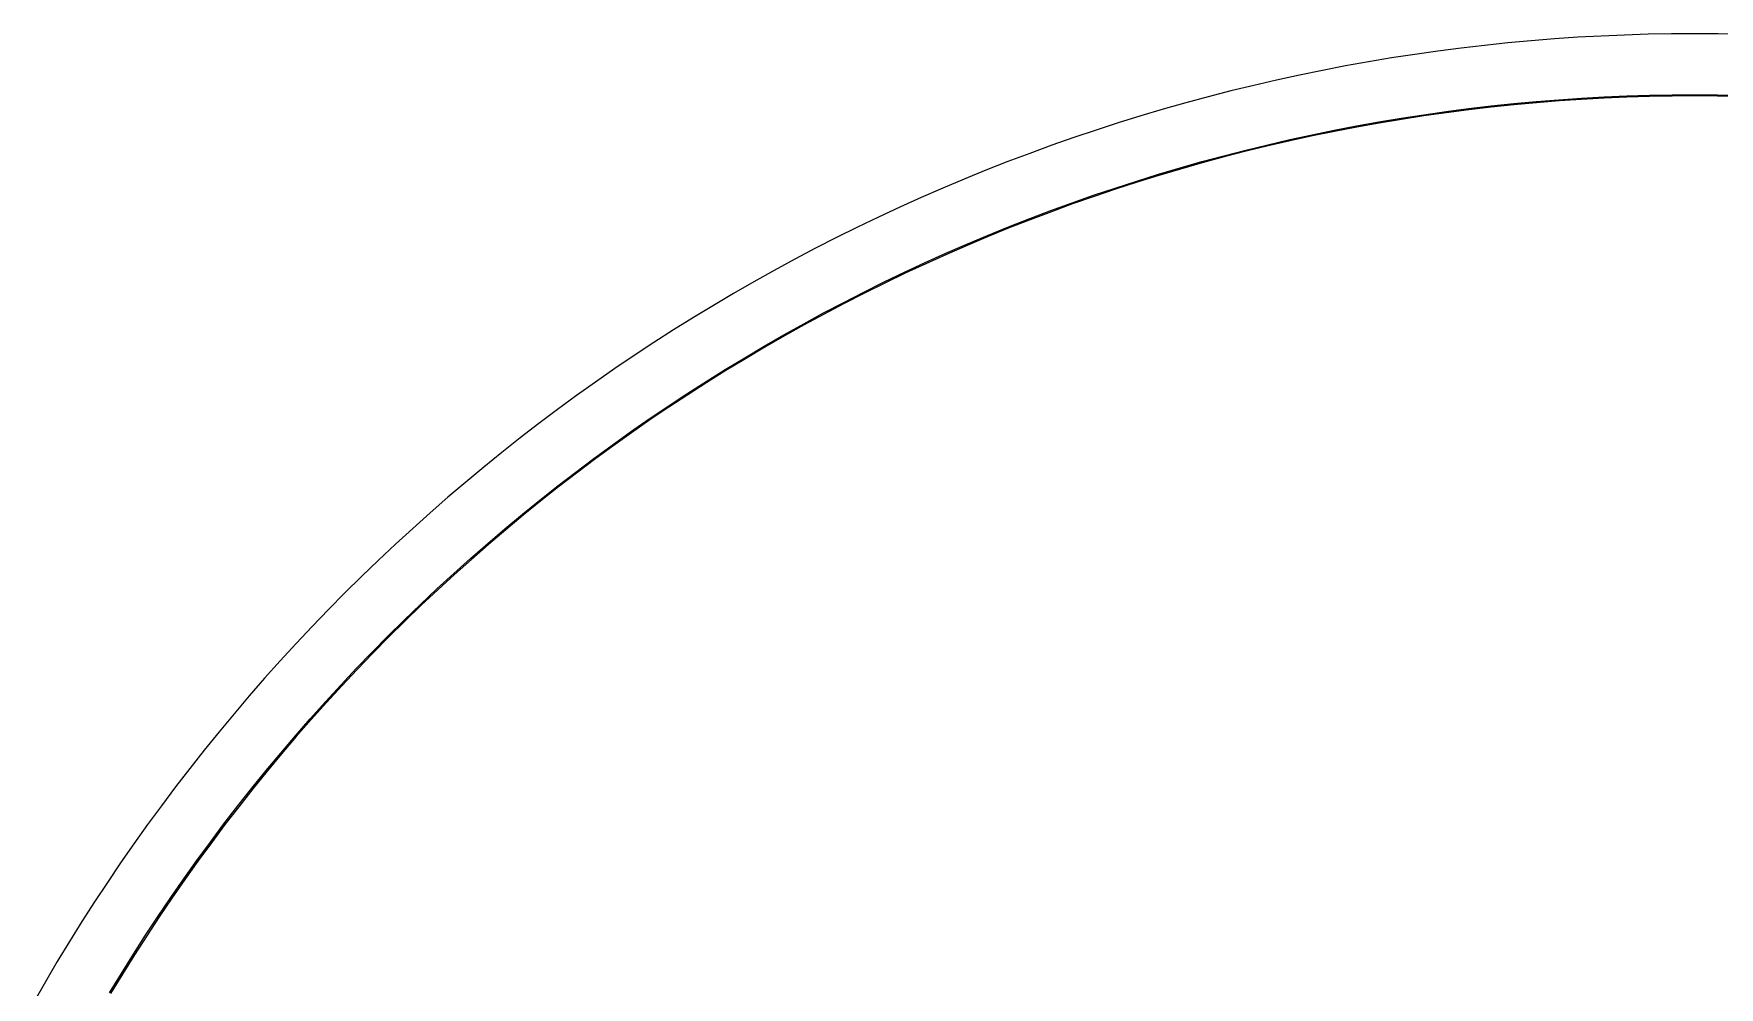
# Model space of a CAD drawing. Extents: x -18 to 132, y -42 to 114.
# Drawn here: x -13.4 to 55, y 74.8 to 113.5 of the extents above; entities that cross this region are included whole.
import ezdxf

# ---------------------------------------------------------------- set-up
doc = ezdxf.new("R2010")
doc.units = 0

msp = doc.modelspace()

# ---------------------------------------------------------------- linework, layer by layer
for p, q in [((44.5132, 112.917), (43.57, 112.795)), ((45.4578, 113.028), (44.5132, 112.917)), ((46.4037, 113.127), (45.4578, 113.028)), ((47.3507, 113.214), (46.4037, 113.127)), ((48.2988, 113.29), (47.3507, 113.214)), ((49.2477, 113.354), (48.2988, 113.29)), ((50.1973, 113.407), (49.2477, 113.354)), ((51.1474, 113.447), (50.1973, 113.407)), ((52.0981, 113.477), (51.1474, 113.447)), ((53.049, 113.494), (52.0981, 113.477)), ((54, 113.5), (53.049, 113.494)), ((54.951, 113.494), (54, 113.5)), ((55.9019, 113.477), (54.951, 113.494)), ((40.7505, 112.359), (39.8144, 112.191)), ((41.6885, 112.516), (40.7505, 112.359)), ((42.6284, 112.661), (41.6885, 112.516)), ((43.57, 112.795), (42.6284, 112.661)), ((37.0197, 111.617), (36.093, 111.403)), ((37.9489, 111.82), (37.0197, 111.617)), ((38.8805, 112.011), (37.9489, 111.82)), ((39.8144, 112.191), (38.8805, 112.011)), ((34.2479, 110.941), (33.3298, 110.693)), ((35.169, 111.177), (34.2479, 110.941)), ((36.093, 111.403), (35.169, 111.177)), ((48.4808, 110.822), (49.3994, 110.884)), ((49.3994, 110.884), (50.3187, 110.935)), ((50.3212, 110.885), (49.4025, 110.834)), ((50.3187, 110.935), (51.2385, 110.974)), ((51.2404, 110.924), (50.3212, 110.885)), ((51.2385, 110.974), (52.1588, 111.002)), ((52.16, 110.952), (51.2404, 110.924)), ((52.1588, 111.002), (53.0793, 111.019)), ((53.08, 110.969), (52.16, 110.952)), ((53.0793, 111.019), (54, 111.025)), ((54, 110.975), (53.08, 110.969)), ((54, 111.025), (54.9207, 111.019)), ((54.92, 110.969), (54, 110.975)), ((55.84, 110.952), (54.92, 110.969)), ((54.9207, 111.019), (55.8412, 111.002)), ((31.5029, 110.163), (30.5945, 109.881)), ((32.4147, 110.433), (31.5029, 110.163)), ((33.3298, 110.693), (32.4147, 110.433)), ((42.0817, 110.072), (42.9915, 110.213)), ((42.9989, 110.163), (42.0896, 110.023)), ((42.9915, 110.213), (43.9031, 110.342)), ((43.9098, 110.293), (42.9989, 110.163)), ((43.9031, 110.342), (44.8161, 110.461)), ((44.8223, 110.411), (43.9098, 110.293)), ((44.8161, 110.461), (45.7306, 110.568)), ((45.7361, 110.518), (44.8223, 110.411)), ((45.7306, 110.568), (46.6463, 110.664)), ((46.6512, 110.614), (45.7361, 110.518)), ((46.6463, 110.664), (47.5631, 110.748)), ((47.5674, 110.699), (46.6512, 110.614)), ((47.5631, 110.748), (48.4808, 110.822)), ((48.4845, 110.772), (47.5674, 110.699)), ((49.4025, 110.834), (48.4845, 110.772)), ((29.6897, 109.588), (28.7885, 109.285)), ((30.5945, 109.881), (29.6897, 109.588)), ((38.4615, 109.398), (39.3634, 109.583)), ((39.3731, 109.534), (38.4718, 109.349)), ((39.3634, 109.583), (40.2674, 109.757)), ((40.2766, 109.708), (39.3731, 109.534)), ((40.2674, 109.757), (41.1736, 109.92)), ((41.1821, 109.871), (40.2766, 109.708)), ((41.1736, 109.92), (42.0817, 110.072)), ((42.0896, 110.023), (41.1821, 109.871)), ((27.891, 108.97), (26.9976, 108.644)), ((28.7885, 109.285), (27.891, 108.97)), ((35.7704, 108.777), (36.6649, 108.995)), ((36.6764, 108.946), (35.7826, 108.728)), ((36.6649, 108.995), (37.5619, 109.202)), ((37.5729, 109.153), (36.6764, 108.946)), ((37.5619, 109.202), (38.4615, 109.398)), ((38.4718, 109.349), (37.5729, 109.153)), ((26.1081, 108.307), (25.2229, 107.959)), ((26.9976, 108.644), (26.1081, 108.307)), ((33.1041, 108.056), (33.9899, 108.307)), ((34.0032, 108.259), (33.118, 108.008)), ((33.9899, 108.307), (34.8787, 108.547)), ((34.8914, 108.499), (34.0032, 108.259)), ((34.8787, 108.547), (35.7704, 108.777)), ((35.7826, 108.728), (34.8914, 108.499)), ((24.342, 107.601), (23.4656, 107.231)), ((25.2229, 107.959), (24.342, 107.601)), ((30.466, 107.238), (31.342, 107.522)), ((31.3571, 107.474), (30.4817, 107.191)), ((31.342, 107.522), (32.2214, 107.794)), ((32.2359, 107.747), (31.3571, 107.474)), ((32.2214, 107.794), (33.1041, 108.056)), ((33.118, 108.008), (32.2359, 107.747)), ((22.5938, 106.851), (21.7267, 106.461)), ((23.4656, 107.231), (22.5938, 106.851)), ((28.7248, 106.639), (29.5936, 106.944)), ((29.6099, 106.897), (28.7417, 106.592)), ((29.5936, 106.944), (30.466, 107.238)), ((30.4817, 107.191), (29.6099, 106.897)), ((20.8645, 106.059), (20.0072, 105.647)), ((21.7267, 106.461), (20.8645, 106.059)), ((26.9989, 105.998), (27.8599, 106.324)), ((27.8773, 106.277), (27.0169, 105.951)), ((27.8599, 106.324), (28.7248, 106.639)), ((28.7417, 106.592), (27.8773, 106.277)), ((20.0072, 105.647), (19.1551, 105.225)), ((25.2892, 105.314), (26.1419, 105.661)), ((26.1605, 105.615), (25.3083, 105.268)), ((26.1419, 105.661), (26.9989, 105.998)), ((27.0169, 105.951), (26.1605, 105.615)), ((18.3083, 104.792), (17.4668, 104.349)), ((19.1551, 105.225), (18.3083, 104.792)), ((23.5968, 104.589), (24.4408, 104.957)), ((24.4604, 104.911), (23.617, 104.543)), ((24.4408, 104.957), (25.2892, 105.314)), ((25.3083, 105.268), (24.4604, 104.911)), ((17.4668, 104.349), (16.6308, 103.895)), ((21.9227, 103.822), (22.7574, 104.21)), ((22.7782, 104.165), (21.9441, 103.777)), ((22.7574, 104.21), (23.5968, 104.589)), ((23.617, 104.543), (22.7782, 104.165)), ((15.8004, 103.432), (14.9758, 102.958)), ((16.6308, 103.895), (15.8004, 103.432)), ((20.2679, 103.014), (21.0928, 103.423)), ((21.1147, 103.378), (20.2904, 102.969)), ((21.0928, 103.423), (21.9227, 103.822)), ((21.9441, 103.777), (21.1147, 103.378)), ((14.9758, 102.958), (14.157, 102.474)), ((19.4481, 102.595), (20.2679, 103.014)), ((20.2904, 102.969), (19.4711, 102.551)), ((13.3443, 101.98), (12.5377, 101.476)), ((14.157, 102.474), (13.3443, 101.98)), ((17.8242, 101.727), (18.6335, 102.166)), ((18.657, 102.122), (17.8483, 101.683)), ((18.6335, 102.166), (19.4481, 102.595)), ((19.4711, 102.551), (18.657, 102.122)), ((12.5377, 101.476), (11.7373, 100.962)), ((16.222, 100.82), (17.0203, 101.278)), ((17.0203, 101.278), (17.8242, 101.727)), ((17.8483, 101.683), (17.045, 101.235)), ((11.7373, 100.962), (10.9433, 100.439)), ((15.4294, 100.351), (16.222, 100.82)), ((16.2472, 100.776), (15.4552, 100.308)), ((17.045, 101.235), (16.2472, 100.776)), ((10.1558, 99.9057), (9.37488, 99.3628)), ((10.9433, 100.439), (10.1558, 99.9057)), ((14.6427, 99.8729), (15.4294, 100.351)), ((15.4552, 100.308), (14.6689, 99.8304)), ((9.37488, 99.3628), (8.60068, 98.8104)), ((13.087, 98.8878), (13.8618, 99.3851)), ((13.8886, 99.3429), (13.1143, 98.8459)), ((13.8618, 99.3851), (14.6427, 99.8729)), ((14.6689, 99.8304), (13.8886, 99.3429)), ((8.60068, 98.8104), (7.83331, 98.2486)), ((12.3183, 98.381), (13.087, 98.8878)), ((13.1143, 98.8459), (12.3461, 98.3394)), ((7.83331, 98.2486), (7.07291, 97.6774)), ((10.8, 97.3393), (11.556, 97.8648)), ((11.556, 97.8648), (12.3183, 98.381)), ((12.3461, 98.3394), (11.5843, 97.8236)), ((7.07291, 97.6774), (6.31956, 97.0968)), ((10.0505, 96.8046), (10.8, 97.3393)), ((10.8288, 97.2984), (10.0798, 96.764)), ((11.5843, 97.8236), (10.8288, 97.2984)), ((5.57339, 96.5071), (4.83453, 95.9083)), ((6.31956, 97.0968), (5.57339, 96.5071)), ((9.30766, 96.2606), (10.0505, 96.8046)), ((10.0798, 96.764), (9.33745, 96.2205)), ((4.83453, 95.9083), (4.10306, 95.3005)), ((8.57153, 95.7077), (9.30766, 96.2606)), ((9.33745, 96.2205), (8.60182, 95.6679)), ((4.10306, 95.3005), (3.3791, 94.6837)), ((7.11992, 94.5748), (7.84225, 95.1457)), ((7.84225, 95.1457), (8.57153, 95.7077)), ((8.60182, 95.6679), (7.87302, 95.1063)), ((3.3791, 94.6837), (2.66278, 94.0581)), ((6.40465, 93.9951), (7.11992, 94.5748)), ((7.15117, 94.5358), (6.43637, 93.9565)), ((7.87302, 95.1063), (7.15117, 94.5358)), ((2.66278, 94.0581), (1.95419, 93.4237)), ((5.69655, 93.4067), (6.40465, 93.9951)), ((6.43637, 93.9565), (5.72873, 93.3684)), ((1.95419, 93.4237), (1.25343, 92.7807)), ((4.99571, 92.8096), (5.69655, 93.4067)), ((5.72873, 93.3684), (5.02837, 92.7717)), ((1.25343, 92.7807), (0.56061, 92.1292)), ((4.30226, 92.2039), (4.99571, 92.8096)), ((5.02837, 92.7717), (4.33539, 92.1665)), ((0.56061, 92.1292), (-0.12416, 91.4691)), ((3.6163, 91.5899), (4.30226, 92.2039)), ((4.33539, 92.1665), (3.64987, 91.5528)), ((-0.12416, 91.4691), (-0.80077, 90.8008)), ((2.93791, 90.9674), (3.6163, 91.5899)), ((3.64987, 91.5528), (2.97194, 90.9308)), ((-0.80077, 90.8008), (-1.46913, 90.1242)), ((1.60432, 89.6977), (2.26723, 90.3366)), ((2.26723, 90.3366), (2.93791, 90.9674)), ((2.97194, 90.9308), (2.3017, 90.3004)), ((-1.46913, 90.1242), (-2.12915, 89.4394)), ((0.94933, 89.0507), (1.60432, 89.6977)), ((1.63925, 89.6619), (0.98468, 89.0153)), ((2.3017, 90.3004), (1.63925, 89.6619)), ((-2.12915, 89.4394), (-2.7807, 88.7466)), ((0.30231, 88.3957), (0.94933, 89.0507)), ((0.98468, 89.0153), (0.33809, 88.3607)), ((-2.7807, 88.7466), (-3.42371, 88.0458)), ((-0.33662, 87.7328), (0.30231, 88.3957)), ((0.33809, 88.3607), (-0.30041, 87.6983)), ((-3.42371, 88.0458), (-4.05806, 87.3372)), ((-0.96738, 87.0621), (-0.33662, 87.7328)), ((-0.30041, 87.6983), (-0.93076, 87.0281)), ((-4.05806, 87.3372), (-4.68369, 86.6209)), ((-1.58986, 86.3837), (-0.96738, 87.0621)), ((-0.93076, 87.0281), (-1.55281, 86.3501)), ((-4.68369, 86.6209), (-5.30046, 85.8969)), ((-2.20395, 85.6977), (-1.58986, 86.3837)), ((-1.55281, 86.3501), (-2.16649, 85.6646)), ((-5.30046, 85.8969), (-5.90831, 85.1655)), ((-2.80959, 85.0043), (-2.20395, 85.6977)), ((-2.16649, 85.6646), (-2.77173, 84.9716)), ((-5.90831, 85.1655), (-6.50713, 84.4266)), ((-3.40666, 84.3035), (-2.80959, 85.0043)), ((-2.77173, 84.9716), (-3.36841, 84.2713)), ((-6.50713, 84.4266), (-7.09685, 83.6804)), ((-3.9951, 83.5954), (-3.40666, 84.3035)), ((-3.36841, 84.2713), (-3.95645, 83.5636)), ((-7.09685, 83.6804), (-7.67735, 82.9271)), ((-4.5748, 82.8801), (-3.9951, 83.5954)), ((-3.95645, 83.5636), (-4.53577, 82.8488)), ((-7.67735, 82.9271), (-8.24858, 82.1667)), ((-5.14569, 82.1577), (-4.5748, 82.8801)), ((-4.53577, 82.8488), (-5.10626, 82.127)), ((-8.24858, 82.1667), (-8.81042, 81.3993)), ((-5.70766, 81.4285), (-5.14569, 82.1577)), ((-5.10626, 82.127), (-5.66786, 81.3982)), ((-6.26064, 80.6923), (-5.70766, 81.4285)), ((-8.81042, 81.3993), (-9.36282, 80.6251)), ((-5.66786, 81.3982), (-6.22047, 80.6626)), ((-9.36282, 80.6251), (-9.90567, 79.8442)), ((-6.80455, 79.9495), (-6.26064, 80.6923)), ((-6.22047, 80.6626), (-6.76402, 79.9202)), ((-9.90567, 79.8442), (-10.4389, 79.0567)), ((-7.33929, 79.2), (-6.80455, 79.9495)), ((-6.76402, 79.9202), (-7.29842, 79.1712)), ((-10.4389, 79.0567), (-10.9624, 78.2627)), ((-7.86481, 78.444), (-7.33929, 79.2)), ((-7.29842, 79.1712), (-7.82358, 78.4157)), ((-10.9624, 78.2627), (-11.4762, 77.4623)), ((-8.381, 77.6817), (-7.86481, 78.444)), ((-7.82358, 78.4157), (-8.33943, 77.6539)), ((-11.4762, 77.4623), (-11.98, 76.6557)), ((-8.8878, 76.913), (-8.381, 77.6817)), ((-8.33943, 77.6539), (-8.84589, 76.8857)), ((-11.98, 76.6557), (-12.474, 75.843)), ((-9.38513, 76.1382), (-8.8878, 76.913)), ((-8.84589, 76.8857), (-9.3429, 76.1114)), ((-9.87292, 75.3573), (-9.38513, 76.1382)), ((-9.3429, 76.1114), (-9.83035, 75.3311)), ((-12.474, 75.843), (-12.9579, 75.0242)), ((-10.3511, 74.5706), (-9.87292, 75.3573)), ((-9.83035, 75.3311), (-10.3082, 74.5448)), ((-12.9579, 75.0242), (-13.4317, 74.1996))]:
    msp.add_line(p, q)

doc.saveas('drawing.dxf')
